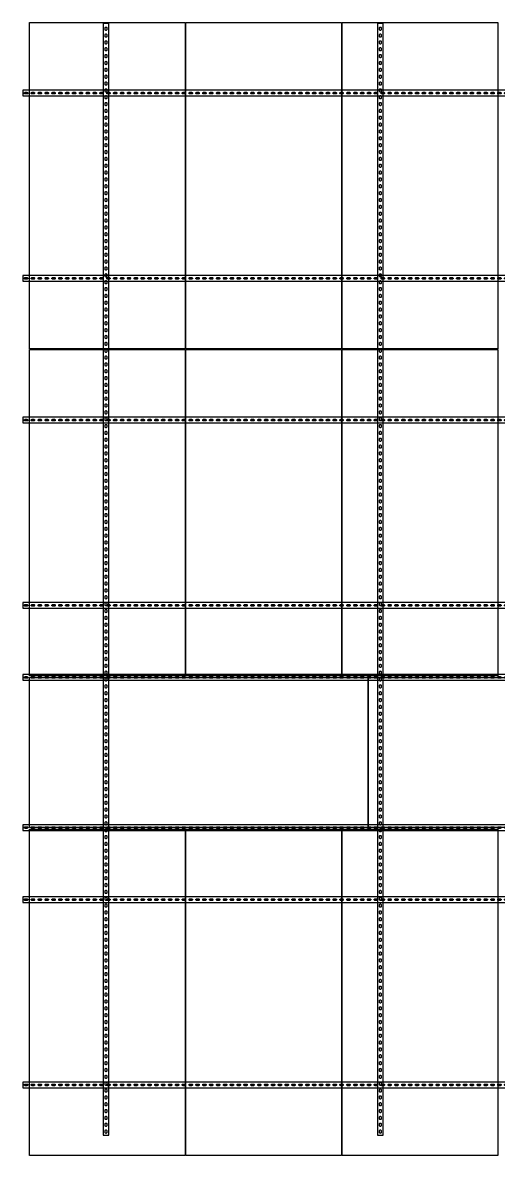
# Model space of a CAD drawing. Header units: millimetres. Extents: x -14454 to 167453, y -24 to 28032.
# Drawn here: x 62769 to 66236, y 8971 to 17239 of the extents above; entities that cross this region are included whole.
import ezdxf

# ---------------------------------------------------------------- set-up
doc = ezdxf.new("R2010")
doc.units = ezdxf.units.MM
for name, color, linetype in [('EL-06', 6, 'Continuous'), ('NG-07', 8, 'Continuous'), ('组件', 4, 'Continuous')]:
    doc.layers.add(name, color=color, linetype=linetype)

# ---------------------------------------------------------------- blocks, each defined once
blk = doc.blocks.new('*U626')
at = {"layer": 'EL-06'}
blk.add_lwpolyline([(-20.5, 8113.8), (-20.5, 0), (20.5, 0), (20.5, 8113.8)], close=True, dxfattribs=at)
at = {"layer": 'NG-07'}
for points in [[(-6, 8068.5), (-6, 8081.5, -0.414214), (0, 8087.5), (0, 8087.5, -0.414214), (6, 8081.5), (6, 8068.5, -0.414214), (0, 8062.5), (0, 8062.5, -0.414214)], [(-6, 8018.5), (-6, 8031.5, -0.414214), (0, 8037.5), (0, 8037.5, -0.414214), (6, 8031.5), (6, 8018.5, -0.414214), (0, 8012.5), (0, 8012.5, -0.414214)], [(-6, 7968.5), (-6, 7981.5, -0.414214), (0, 7987.5), (0, 7987.5, -0.414214), (6, 7981.5), (6, 7968.5, -0.414214), (0, 7962.5), (0, 7962.5, -0.414214)], [(-6, 7918.5), (-6, 7931.5, -0.414214), (0, 7937.5), (0, 7937.5, -0.414214), (6, 7931.5), (6, 7918.5, -0.414214), (0, 7912.5), (0, 7912.5, -0.414214)], [(-6, 7868.5), (-6, 7881.5, -0.414214), (0, 7887.5), (0, 7887.5, -0.414214), (6, 7881.5), (6, 7868.5, -0.414214), (0, 7862.5), (0, 7862.5, -0.414214)], [(-6, 7818.5), (-6, 7831.5, -0.414214), (0, 7837.5), (0, 7837.5, -0.414214), (6, 7831.5), (6, 7818.5, -0.414214), (0, 7812.5), (0, 7812.5, -0.414214)], [(-6, 7768.5), (-6, 7781.5, -0.414214), (0, 7787.5), (0, 7787.5, -0.414214), (6, 7781.5), (6, 7768.5, -0.414214), (0, 7762.5), (0, 7762.5, -0.414214)], [(-6, 7718.5), (-6, 7731.5, -0.414214), (0, 7737.5), (0, 7737.5, -0.414214), (6, 7731.5), (6, 7718.5, -0.414214), (0, 7712.5), (0, 7712.5, -0.414214)], [(-6, 7668.5), (-6, 7681.5, -0.414214), (0, 7687.5), (0, 7687.5, -0.414214), (6, 7681.5), (6, 7668.5, -0.414214), (0, 7662.5), (0, 7662.5, -0.414214)], [(-6, 7618.5), (-6, 7631.5, -0.414214), (0, 7637.5), (0, 7637.5, -0.414214), (6, 7631.5), (6, 7618.5, -0.414214), (0, 7612.5), (0, 7612.5, -0.414214)], [(-6, 7568.5), (-6, 7581.5, -0.414214), (0, 7587.5), (0, 7587.5, -0.414214), (6, 7581.5), (6, 7568.5, -0.414214), (0, 7562.5), (0, 7562.5, -0.414214)], [(-6, 7518.5), (-6, 7531.5, -0.414214), (0, 7537.5), (0, 7537.5, -0.414214), (6, 7531.5), (6, 7518.5, -0.414214), (0, 7512.5), (0, 7512.5, -0.414214)], [(-6, 7468.5), (-6, 7481.5, -0.414214), (0, 7487.5), (0, 7487.5, -0.414214), (6, 7481.5), (6, 7468.5, -0.414214), (0, 7462.5), (0, 7462.5, -0.414214)], [(-6, 7418.5), (-6, 7431.5, -0.414214), (0, 7437.5), (0, 7437.5, -0.414214), (6, 7431.5), (6, 7418.5, -0.414214), (0, 7412.5), (0, 7412.5, -0.414214)], [(-6, 7368.5), (-6, 7381.5, -0.414214), (0, 7387.5), (0, 7387.5, -0.414214), (6, 7381.5), (6, 7368.5, -0.414214), (0, 7362.5), (0, 7362.5, -0.414214)], [(-6, 7318.5), (-6, 7331.5, -0.414214), (0, 7337.5), (0, 7337.5, -0.414214), (6, 7331.5), (6, 7318.5, -0.414214), (0, 7312.5), (0, 7312.5, -0.414214)], [(-6, 7268.5), (-6, 7281.5, -0.414214), (0, 7287.5), (0, 7287.5, -0.414214), (6, 7281.5), (6, 7268.5, -0.414214), (0, 7262.5), (0, 7262.5, -0.414214)], [(-6, 7218.5), (-6, 7231.5, -0.414214), (0, 7237.5), (0, 7237.5, -0.414214), (6, 7231.5), (6, 7218.5, -0.414214), (0, 7212.5), (0, 7212.5, -0.414214)], [(-6, 7168.5), (-6, 7181.5, -0.414214), (0, 7187.5), (0, 7187.5, -0.414214), (6, 7181.5), (6, 7168.5, -0.414214), (0, 7162.5), (0, 7162.5, -0.414214)], [(-6, 7118.5), (-6, 7131.5, -0.414214), (0, 7137.5), (0, 7137.5, -0.414214), (6, 7131.5), (6, 7118.5, -0.414214), (0, 7112.5), (0, 7112.5, -0.414214)], [(-6, 7068.5), (-6, 7081.5, -0.414214), (0, 7087.5), (0, 7087.5, -0.414214), (6, 7081.5), (6, 7068.5, -0.414214), (0, 7062.5), (0, 7062.5, -0.414214)], [(-6, 7018.5), (-6, 7031.5, -0.414214), (0, 7037.5), (0, 7037.5, -0.414214), (6, 7031.5), (6, 7018.5, -0.414214), (0, 7012.5), (0, 7012.5, -0.414214)], [(-6, 6968.5), (-6, 6981.5, -0.414214), (0, 6987.5), (0, 6987.5, -0.414214), (6, 6981.5), (6, 6968.5, -0.414214), (0, 6962.5), (0, 6962.5, -0.414214)], [(-6, 6918.5), (-6, 6931.5, -0.414214), (0, 6937.5), (0, 6937.5, -0.414214), (6, 6931.5), (6, 6918.5, -0.414214), (0, 6912.5), (0, 6912.5, -0.414214)], [(-6, 6868.5), (-6, 6881.5, -0.414214), (0, 6887.5), (0, 6887.5, -0.414214), (6, 6881.5), (6, 6868.5, -0.414214), (0, 6862.5), (0, 6862.5, -0.414214)], [(-6, 6818.5), (-6, 6831.5, -0.414214), (0, 6837.5), (0, 6837.5, -0.414214), (6, 6831.5), (6, 6818.5, -0.414214), (0, 6812.5), (0, 6812.5, -0.414214)], [(-6, 6768.5), (-6, 6781.5, -0.414214), (0, 6787.5), (0, 6787.5, -0.414214), (6, 6781.5), (6, 6768.5, -0.414214), (0, 6762.5), (0, 6762.5, -0.414214)], [(-6, 6718.5), (-6, 6731.5, -0.414214), (0, 6737.5), (0, 6737.5, -0.414214), (6, 6731.5), (6, 6718.5, -0.414214), (0, 6712.5), (0, 6712.5, -0.414214)], [(-6, 6668.5), (-6, 6681.5, -0.414214), (0, 6687.5), (0, 6687.5, -0.414214), (6, 6681.5), (6, 6668.5, -0.414214), (0, 6662.5), (0, 6662.5, -0.414214)], [(-6, 6618.5), (-6, 6631.5, -0.414214), (0, 6637.5), (0, 6637.5, -0.414214), (6, 6631.5), (6, 6618.5, -0.414214), (0, 6612.5), (0, 6612.5, -0.414214)], [(-6, 6568.5), (-6, 6581.5, -0.414214), (0, 6587.5), (0, 6587.5, -0.414214), (6, 6581.5), (6, 6568.5, -0.414214), (0, 6562.5), (0, 6562.5, -0.414214)], [(-6, 6518.5), (-6, 6531.5, -0.414214), (0, 6537.5), (0, 6537.5, -0.414214), (6, 6531.5), (6, 6518.5, -0.414214), (0, 6512.5), (0, 6512.5, -0.414214)], [(-6, 6468.5), (-6, 6481.5, -0.414214), (0, 6487.5), (0, 6487.5, -0.414214), (6, 6481.5), (6, 6468.5, -0.414214), (0, 6462.5), (0, 6462.5, -0.414214)], [(-6, 6418.5), (-6, 6431.5, -0.414214), (0, 6437.5), (0, 6437.5, -0.414214), (6, 6431.5), (6, 6418.5, -0.414214), (0, 6412.5), (0, 6412.5, -0.414214)], [(-6, 6368.5), (-6, 6381.5, -0.414214), (0, 6387.5), (0, 6387.5, -0.414214), (6, 6381.5), (6, 6368.5, -0.414214), (0, 6362.5), (0, 6362.5, -0.414214)], [(-6, 6318.5), (-6, 6331.5, -0.414214), (0, 6337.5), (0, 6337.5, -0.414214), (6, 6331.5), (6, 6318.5, -0.414214), (0, 6312.5), (0, 6312.5, -0.414214)], [(-6, 6268.5), (-6, 6281.5, -0.414214), (0, 6287.5), (0, 6287.5, -0.414214), (6, 6281.5), (6, 6268.5, -0.414214), (0, 6262.5), (0, 6262.5, -0.414214)], [(-6, 6218.5), (-6, 6231.5, -0.414214), (0, 6237.5), (0, 6237.5, -0.414214), (6, 6231.5), (6, 6218.5, -0.414214), (0, 6212.5), (0, 6212.5, -0.414214)], [(-6, 6168.5), (-6, 6181.5, -0.414214), (0, 6187.5), (0, 6187.5, -0.414214), (6, 6181.5), (6, 6168.5, -0.414214), (0, 6162.5), (0, 6162.5, -0.414214)], [(-6, 6118.5), (-6, 6131.5, -0.414214), (0, 6137.5), (0, 6137.5, -0.414214), (6, 6131.5), (6, 6118.5, -0.414214), (0, 6112.5), (0, 6112.5, -0.414214)], [(-6, 6068.5), (-6, 6081.5, -0.414214), (0, 6087.5), (0, 6087.5, -0.414214), (6, 6081.5), (6, 6068.5, -0.414214), (0, 6062.5), (0, 6062.5, -0.414214)], [(-6, 6018.5), (-6, 6031.5, -0.414214), (0, 6037.5), (0, 6037.5, -0.414214), (6, 6031.5), (6, 6018.5, -0.414214), (0, 6012.5), (0, 6012.5, -0.414214)], [(-6, 5968.5), (-6, 5981.5, -0.414214), (0, 5987.5), (0, 5987.5, -0.414214), (6, 5981.5), (6, 5968.5, -0.414214), (0, 5962.5), (0, 5962.5, -0.414214)], [(-6, 5918.5), (-6, 5931.5, -0.414214), (0, 5937.5), (0, 5937.5, -0.414214), (6, 5931.5), (6, 5918.5, -0.414214), (0, 5912.5), (0, 5912.5, -0.414214)], [(-6, 5868.5), (-6, 5881.5, -0.414214), (0, 5887.5), (0, 5887.5, -0.414214), (6, 5881.5), (6, 5868.5, -0.414214), (0, 5862.5), (0, 5862.5, -0.414214)], [(-6, 5818.5), (-6, 5831.5, -0.414214), (0, 5837.5), (0, 5837.5, -0.414214), (6, 5831.5), (6, 5818.5, -0.414214), (0, 5812.5), (0, 5812.5, -0.414214)], [(-6, 5768.5), (-6, 5781.5, -0.414214), (0, 5787.5), (0, 5787.5, -0.414214), (6, 5781.5), (6, 5768.5, -0.414214), (0, 5762.5), (0, 5762.5, -0.414214)], [(-6, 5718.5), (-6, 5731.5, -0.414214), (0, 5737.5), (0, 5737.5, -0.414214), (6, 5731.5), (6, 5718.5, -0.414214), (0, 5712.5), (0, 5712.5, -0.414214)], [(-6, 5668.5), (-6, 5681.5, -0.414214), (0, 5687.5), (0, 5687.5, -0.414214), (6, 5681.5), (6, 5668.5, -0.414214), (0, 5662.5), (0, 5662.5, -0.414214)], [(-6, 5618.5), (-6, 5631.5, -0.414214), (0, 5637.5), (0, 5637.5, -0.414214), (6, 5631.5), (6, 5618.5, -0.414214), (0, 5612.5), (0, 5612.5, -0.414214)], [(-6, 5568.5), (-6, 5581.5, -0.414214), (0, 5587.5), (0, 5587.5, -0.414214), (6, 5581.5), (6, 5568.5, -0.414214), (0, 5562.5), (0, 5562.5, -0.414214)], [(-6, 5518.5), (-6, 5531.5, -0.414214), (0, 5537.5), (0, 5537.5, -0.414214), (6, 5531.5), (6, 5518.5, -0.414214), (0, 5512.5), (0, 5512.5, -0.414214)], [(-6, 5468.5), (-6, 5481.5, -0.414214), (0, 5487.5), (0, 5487.5, -0.414214), (6, 5481.5), (6, 5468.5, -0.414214), (0, 5462.5), (0, 5462.5, -0.414214)], [(-6, 5418.5), (-6, 5431.5, -0.414214), (0, 5437.5), (0, 5437.5, -0.414214), (6, 5431.5), (6, 5418.5, -0.414214), (0, 5412.5), (0, 5412.5, -0.414214)], [(-6, 5368.5), (-6, 5381.5, -0.414214), (0, 5387.5), (0, 5387.5, -0.414214), (6, 5381.5), (6, 5368.5, -0.414214), (0, 5362.5), (0, 5362.5, -0.414214)], [(-6, 5318.5), (-6, 5331.5, -0.414214), (0, 5337.5), (0, 5337.5, -0.414214), (6, 5331.5), (6, 5318.5, -0.414214), (0, 5312.5), (0, 5312.5, -0.414214)], [(-6, 5268.5), (-6, 5281.5, -0.414214), (0, 5287.5), (0, 5287.5, -0.414214), (6, 5281.5), (6, 5268.5, -0.414214), (0, 5262.5), (0, 5262.5, -0.414214)], [(-6, 5218.5), (-6, 5231.5, -0.414214), (0, 5237.5), (0, 5237.5, -0.414214), (6, 5231.5), (6, 5218.5, -0.414214), (0, 5212.5), (0, 5212.5, -0.414214)], [(-6, 5168.5), (-6, 5181.5, -0.414214), (0, 5187.5), (0, 5187.5, -0.414214), (6, 5181.5), (6, 5168.5, -0.414214), (0, 5162.5), (0, 5162.5, -0.414214)], [(-6, 5118.5), (-6, 5131.5, -0.414214), (0, 5137.5), (0, 5137.5, -0.414214), (6, 5131.5), (6, 5118.5, -0.414214), (0, 5112.5), (0, 5112.5, -0.414214)], [(-6, 5068.5), (-6, 5081.5, -0.414214), (0, 5087.5), (0, 5087.5, -0.414214), (6, 5081.5), (6, 5068.5, -0.414214), (0, 5062.5), (0, 5062.5, -0.414214)], [(-6, 5018.5), (-6, 5031.5, -0.414214), (0, 5037.5), (0, 5037.5, -0.414214), (6, 5031.5), (6, 5018.5, -0.414214), (0, 5012.5), (0, 5012.5, -0.414214)], [(-6, 4968.5), (-6, 4981.5, -0.414214), (0, 4987.5), (0, 4987.5, -0.414214), (6, 4981.5), (6, 4968.5, -0.414214), (0, 4962.5), (0, 4962.5, -0.414214)], [(-6, 4918.5), (-6, 4931.5, -0.414214), (0, 4937.5), (0, 4937.5, -0.414214), (6, 4931.5), (6, 4918.5, -0.414214), (0, 4912.5), (0, 4912.5, -0.414214)], [(-6, 4868.5), (-6, 4881.5, -0.414214), (0, 4887.5), (0, 4887.5, -0.414214), (6, 4881.5), (6, 4868.5, -0.414214), (0, 4862.5), (0, 4862.5, -0.414214)], [(-6, 4818.5), (-6, 4831.5, -0.414214), (0, 4837.5), (0, 4837.5, -0.414214), (6, 4831.5), (6, 4818.5, -0.414214), (0, 4812.5), (0, 4812.5, -0.414214)], [(-6, 4768.5), (-6, 4781.5, -0.414214), (0, 4787.5), (0, 4787.5, -0.414214), (6, 4781.5), (6, 4768.5, -0.414214), (0, 4762.5), (0, 4762.5, -0.414214)], [(-6, 4718.5), (-6, 4731.5, -0.414214), (0, 4737.5), (0, 4737.5, -0.414214), (6, 4731.5), (6, 4718.5, -0.414214), (0, 4712.5), (0, 4712.5, -0.414214)], [(-6, 4668.5), (-6, 4681.5, -0.414214), (0, 4687.5), (0, 4687.5, -0.414214), (6, 4681.5), (6, 4668.5, -0.414214), (0, 4662.5), (0, 4662.5, -0.414214)], [(-6, 4618.5), (-6, 4631.5, -0.414214), (0, 4637.5), (0, 4637.5, -0.414214), (6, 4631.5), (6, 4618.5, -0.414214), (0, 4612.5), (0, 4612.5, -0.414214)], [(-6, 4568.5), (-6, 4581.5, -0.414214), (0, 4587.5), (0, 4587.5, -0.414214), (6, 4581.5), (6, 4568.5, -0.414214), (0, 4562.5), (0, 4562.5, -0.414214)], [(-6, 4518.5), (-6, 4531.5, -0.414214), (0, 4537.5), (0, 4537.5, -0.414214), (6, 4531.5), (6, 4518.5, -0.414214), (0, 4512.5), (0, 4512.5, -0.414214)], [(-6, 4468.5), (-6, 4481.5, -0.414214), (0, 4487.5), (0, 4487.5, -0.414214), (6, 4481.5), (6, 4468.5, -0.414214), (0, 4462.5), (0, 4462.5, -0.414214)], [(-6, 4418.5), (-6, 4431.5, -0.414214), (0, 4437.5), (0, 4437.5, -0.414214), (6, 4431.5), (6, 4418.5, -0.414214), (0, 4412.5), (0, 4412.5, -0.414214)], [(-6, 4368.5), (-6, 4381.5, -0.414214), (0, 4387.5), (0, 4387.5, -0.414214), (6, 4381.5), (6, 4368.5, -0.414214), (0, 4362.5), (0, 4362.5, -0.414214)], [(-6, 4318.5), (-6, 4331.5, -0.414214), (0, 4337.5), (0, 4337.5, -0.414214), (6, 4331.5), (6, 4318.5, -0.414214), (0, 4312.5), (0, 4312.5, -0.414214)], [(-6, 4268.5), (-6, 4281.5, -0.414214), (0, 4287.5), (0, 4287.5, -0.414214), (6, 4281.5), (6, 4268.5, -0.414214), (0, 4262.5), (0, 4262.5, -0.414214)], [(-6, 4218.5), (-6, 4231.5, -0.414214), (0, 4237.5), (0, 4237.5, -0.414214), (6, 4231.5), (6, 4218.5, -0.414214), (0, 4212.5), (0, 4212.5, -0.414214)], [(-6, 4168.5), (-6, 4181.5, -0.414214), (0, 4187.5), (0, 4187.5, -0.414214), (6, 4181.5), (6, 4168.5, -0.414214), (0, 4162.5), (0, 4162.5, -0.414214)], [(-6, 4118.5), (-6, 4131.5, -0.414214), (0, 4137.5), (0, 4137.5, -0.414214), (6, 4131.5), (6, 4118.5, -0.414214), (0, 4112.5), (0, 4112.5, -0.414214)], [(-6, 4068.5), (-6, 4081.5, -0.414214), (0, 4087.5), (0, 4087.5, -0.414214), (6, 4081.5), (6, 4068.5, -0.414214), (0, 4062.5), (0, 4062.5, -0.414214)], [(-6, 4018.5), (-6, 4031.5, -0.414214), (0, 4037.5), (0, 4037.5, -0.414214), (6, 4031.5), (6, 4018.5, -0.414214), (0, 4012.5), (0, 4012.5, -0.414214)], [(-6, 3968.5), (-6, 3981.5, -0.414214), (0, 3987.5), (0, 3987.5, -0.414214), (6, 3981.5), (6, 3968.5, -0.414214), (0, 3962.5), (0, 3962.5, -0.414214)], [(-6, 3918.5), (-6, 3931.5, -0.414214), (0, 3937.5), (0, 3937.5, -0.414214), (6, 3931.5), (6, 3918.5, -0.414214), (0, 3912.5), (0, 3912.5, -0.414214)], [(-6, 3868.5), (-6, 3881.5, -0.414214), (0, 3887.5), (0, 3887.5, -0.414214), (6, 3881.5), (6, 3868.5, -0.414214), (0, 3862.5), (0, 3862.5, -0.414214)], [(-6, 3818.5), (-6, 3831.5, -0.414214), (0, 3837.5), (0, 3837.5, -0.414214), (6, 3831.5), (6, 3818.5, -0.414214), (0, 3812.5), (0, 3812.5, -0.414214)], [(-6, 3768.5), (-6, 3781.5, -0.414214), (0, 3787.5), (0, 3787.5, -0.414214), (6, 3781.5), (6, 3768.5, -0.414214), (0, 3762.5), (0, 3762.5, -0.414214)], [(-6, 3718.5), (-6, 3731.5, -0.414214), (0, 3737.5), (0, 3737.5, -0.414214), (6, 3731.5), (6, 3718.5, -0.414214), (0, 3712.5), (0, 3712.5, -0.414214)], [(-6, 3668.5), (-6, 3681.5, -0.414214), (0, 3687.5), (0, 3687.5, -0.414214), (6, 3681.5), (6, 3668.5, -0.414214), (0, 3662.5), (0, 3662.5, -0.414214)], [(-6, 3618.5), (-6, 3631.5, -0.414214), (0, 3637.5), (0, 3637.5, -0.414214), (6, 3631.5), (6, 3618.5, -0.414214), (0, 3612.5), (0, 3612.5, -0.414214)], [(-6, 3568.5), (-6, 3581.5, -0.414214), (0, 3587.5), (0, 3587.5, -0.414214), (6, 3581.5), (6, 3568.5, -0.414214), (0, 3562.5), (0, 3562.5, -0.414214)], [(-6, 3518.5), (-6, 3531.5, -0.414214), (0, 3537.5), (0, 3537.5, -0.414214), (6, 3531.5), (6, 3518.5, -0.414214), (0, 3512.5), (0, 3512.5, -0.414214)], [(-6, 3468.5), (-6, 3481.5, -0.414214), (0, 3487.5), (0, 3487.5, -0.414214), (6, 3481.5), (6, 3468.5, -0.414214), (0, 3462.5), (0, 3462.5, -0.414214)], [(-6, 3418.5), (-6, 3431.5, -0.414214), (0, 3437.5), (0, 3437.5, -0.414214), (6, 3431.5), (6, 3418.5, -0.414214), (0, 3412.5), (0, 3412.5, -0.414214)], [(-6, 3368.5), (-6, 3381.5, -0.414214), (0, 3387.5), (0, 3387.5, -0.414214), (6, 3381.5), (6, 3368.5, -0.414214), (0, 3362.5), (0, 3362.5, -0.414214)], [(-6, 3318.5), (-6, 3331.5, -0.414214), (0, 3337.5), (0, 3337.5, -0.414214), (6, 3331.5), (6, 3318.5, -0.414214), (0, 3312.5), (0, 3312.5, -0.414214)], [(-6, 3268.5), (-6, 3281.5, -0.414214), (0, 3287.5), (0, 3287.5, -0.414214), (6, 3281.5), (6, 3268.5, -0.414214), (0, 3262.5), (0, 3262.5, -0.414214)], [(-6, 3218.5), (-6, 3231.5, -0.414214), (0, 3237.5), (0, 3237.5, -0.414214), (6, 3231.5), (6, 3218.5, -0.414214), (0, 3212.5), (0, 3212.5, -0.414214)], [(-6, 3168.5), (-6, 3181.5, -0.414214), (0, 3187.5), (0, 3187.5, -0.414214), (6, 3181.5), (6, 3168.5, -0.414214), (0, 3162.5), (0, 3162.5, -0.414214)], [(-6, 3118.5), (-6, 3131.5, -0.414214), (0, 3137.5), (0, 3137.5, -0.414214), (6, 3131.5), (6, 3118.5, -0.414214), (0, 3112.5), (0, 3112.5, -0.414214)], [(-6, 3068.5), (-6, 3081.5, -0.414214), (0, 3087.5), (0, 3087.5, -0.414214), (6, 3081.5), (6, 3068.5, -0.414214), (0, 3062.5), (0, 3062.5, -0.414214)], [(-6, 3018.5), (-6, 3031.5, -0.414214), (0, 3037.5), (0, 3037.5, -0.414214), (6, 3031.5), (6, 3018.5, -0.414214), (0, 3012.5), (0, 3012.5, -0.414214)], [(-6, 2968.5), (-6, 2981.5, -0.414214), (0, 2987.5), (0, 2987.5, -0.414214), (6, 2981.5), (6, 2968.5, -0.414214), (0, 2962.5), (0, 2962.5, -0.414214)], [(-6, 2918.5), (-6, 2931.5, -0.414214), (0, 2937.5), (0, 2937.5, -0.414214), (6, 2931.5), (6, 2918.5, -0.414214), (0, 2912.5), (0, 2912.5, -0.414214)], [(-6, 2868.5), (-6, 2881.5, -0.414214), (0, 2887.5), (0, 2887.5, -0.414214), (6, 2881.5), (6, 2868.5, -0.414214), (0, 2862.5), (0, 2862.5, -0.414214)], [(-6, 2818.5), (-6, 2831.5, -0.414214), (0, 2837.5), (0, 2837.5, -0.414214), (6, 2831.5), (6, 2818.5, -0.414214), (0, 2812.5), (0, 2812.5, -0.414214)], [(-6, 2768.5), (-6, 2781.5, -0.414214), (0, 2787.5), (0, 2787.5, -0.414214), (6, 2781.5), (6, 2768.5, -0.414214), (0, 2762.5), (0, 2762.5, -0.414214)], [(-6, 2718.5), (-6, 2731.5, -0.414214), (0, 2737.5), (0, 2737.5, -0.414214), (6, 2731.5), (6, 2718.5, -0.414214), (0, 2712.5), (0, 2712.5, -0.414214)], [(-6, 2668.5), (-6, 2681.5, -0.414214), (0, 2687.5), (0, 2687.5, -0.414214), (6, 2681.5), (6, 2668.5, -0.414214), (0, 2662.5), (0, 2662.5, -0.414214)], [(-6, 2618.5), (-6, 2631.5, -0.414214), (0, 2637.5), (0, 2637.5, -0.414214), (6, 2631.5), (6, 2618.5, -0.414214), (0, 2612.5), (0, 2612.5, -0.414214)], [(-6, 2568.5), (-6, 2581.5, -0.414214), (0, 2587.5), (0, 2587.5, -0.414214), (6, 2581.5), (6, 2568.5, -0.414214), (0, 2562.5), (0, 2562.5, -0.414214)], [(-6, 2518.5), (-6, 2531.5, -0.414214), (0, 2537.5), (0, 2537.5, -0.414214), (6, 2531.5), (6, 2518.5, -0.414214), (0, 2512.5), (0, 2512.5, -0.414214)], [(-6, 2468.5), (-6, 2481.5, -0.414214), (0, 2487.5), (0, 2487.5, -0.414214), (6, 2481.5), (6, 2468.5, -0.414214), (0, 2462.5), (0, 2462.5, -0.414214)], [(-6, 2418.5), (-6, 2431.5, -0.414214), (0, 2437.5), (0, 2437.5, -0.414214), (6, 2431.5), (6, 2418.5, -0.414214), (0, 2412.5), (0, 2412.5, -0.414214)], [(-6, 2368.5), (-6, 2381.5, -0.414214), (0, 2387.5), (0, 2387.5, -0.414214), (6, 2381.5), (6, 2368.5, -0.414214), (0, 2362.5), (0, 2362.5, -0.414214)], [(-6, 2318.5), (-6, 2331.5, -0.414214), (0, 2337.5), (0, 2337.5, -0.414214), (6, 2331.5), (6, 2318.5, -0.414214), (0, 2312.5), (0, 2312.5, -0.414214)], [(-6, 2268.5), (-6, 2281.5, -0.414214), (0, 2287.5), (0, 2287.5, -0.414214), (6, 2281.5), (6, 2268.5, -0.414214), (0, 2262.5), (0, 2262.5, -0.414214)], [(-6, 2218.5), (-6, 2231.5, -0.414214), (0, 2237.5), (0, 2237.5, -0.414214), (6, 2231.5), (6, 2218.5, -0.414214), (0, 2212.5), (0, 2212.5, -0.414214)], [(-6, 2168.5), (-6, 2181.5, -0.414214), (0, 2187.5), (0, 2187.5, -0.414214), (6, 2181.5), (6, 2168.5, -0.414214), (0, 2162.5), (0, 2162.5, -0.414214)], [(-6, 2118.5), (-6, 2131.5, -0.414214), (0, 2137.5), (0, 2137.5, -0.414214), (6, 2131.5), (6, 2118.5, -0.414214), (0, 2112.5), (0, 2112.5, -0.414214)], [(-6, 2068.5), (-6, 2081.5, -0.414214), (0, 2087.5), (0, 2087.5, -0.414214), (6, 2081.5), (6, 2068.5, -0.414214), (0, 2062.5), (0, 2062.5, -0.414214)], [(-6, 2018.5), (-6, 2031.5, -0.414214), (0, 2037.5), (0, 2037.5, -0.414214), (6, 2031.5), (6, 2018.5, -0.414214), (0, 2012.5), (0, 2012.5, -0.414214)], [(-6, 1968.5), (-6, 1981.5, -0.414214), (0, 1987.5), (0, 1987.5, -0.414214), (6, 1981.5), (6, 1968.5, -0.414214), (0, 1962.5), (0, 1962.5, -0.414214)], [(-6, 1918.5), (-6, 1931.5, -0.414214), (0, 1937.5), (0, 1937.5, -0.414214), (6, 1931.5), (6, 1918.5, -0.414214), (0, 1912.5), (0, 1912.5, -0.414214)], [(-6, 1868.5), (-6, 1881.5, -0.414214), (0, 1887.5), (0, 1887.5, -0.414214), (6, 1881.5), (6, 1868.5, -0.414214), (0, 1862.5), (0, 1862.5, -0.414214)], [(-6, 1818.5), (-6, 1831.5, -0.414214), (0, 1837.5), (0, 1837.5, -0.414214), (6, 1831.5), (6, 1818.5, -0.414214), (0, 1812.5), (0, 1812.5, -0.414214)], [(-6, 1768.5), (-6, 1781.5, -0.414214), (0, 1787.5), (0, 1787.5, -0.414214), (6, 1781.5), (6, 1768.5, -0.414214), (0, 1762.5), (0, 1762.5, -0.414214)], [(-6, 1718.5), (-6, 1731.5, -0.414214), (0, 1737.5), (0, 1737.5, -0.414214), (6, 1731.5), (6, 1718.5, -0.414214), (0, 1712.5), (0, 1712.5, -0.414214)], [(-6, 1668.5), (-6, 1681.5, -0.414214), (0, 1687.5), (0, 1687.5, -0.414214), (6, 1681.5), (6, 1668.5, -0.414214), (0, 1662.5), (0, 1662.5, -0.414214)], [(-6, 1618.5), (-6, 1631.5, -0.414214), (0, 1637.5), (0, 1637.5, -0.414214), (6, 1631.5), (6, 1618.5, -0.414214), (0, 1612.5), (0, 1612.5, -0.414214)], [(-6, 1568.5), (-6, 1581.5, -0.414214), (0, 1587.5), (0, 1587.5, -0.414214), (6, 1581.5), (6, 1568.5, -0.414214), (0, 1562.5), (0, 1562.5, -0.414214)], [(-6, 1518.5), (-6, 1531.5, -0.414214), (0, 1537.5), (0, 1537.5, -0.414214), (6, 1531.5), (6, 1518.5, -0.414214), (0, 1512.5), (0, 1512.5, -0.414214)], [(-6, 1468.5), (-6, 1481.5, -0.414214), (0, 1487.5), (0, 1487.5, -0.414214), (6, 1481.5), (6, 1468.5, -0.414214), (0, 1462.5), (0, 1462.5, -0.414214)], [(-6, 1418.5), (-6, 1431.5, -0.414214), (0, 1437.5), (0, 1437.5, -0.414214), (6, 1431.5), (6, 1418.5, -0.414214), (0, 1412.5), (0, 1412.5, -0.414214)], [(-6, 1368.5), (-6, 1381.5, -0.414214), (0, 1387.5), (0, 1387.5, -0.414214), (6, 1381.5), (6, 1368.5, -0.414214), (0, 1362.5), (0, 1362.5, -0.414214)], [(-6, 1318.5), (-6, 1331.5, -0.414214), (0, 1337.5), (0, 1337.5, -0.414214), (6, 1331.5), (6, 1318.5, -0.414214), (0, 1312.5), (0, 1312.5, -0.414214)], [(-6, 1268.5), (-6, 1281.5, -0.414214), (0, 1287.5), (0, 1287.5, -0.414214), (6, 1281.5), (6, 1268.5, -0.414214), (0, 1262.5), (0, 1262.5, -0.414214)], [(-6, 1218.5), (-6, 1231.5, -0.414214), (0, 1237.5), (0, 1237.5, -0.414214), (6, 1231.5), (6, 1218.5, -0.414214), (0, 1212.5), (0, 1212.5, -0.414214)], [(-6, 1168.5), (-6, 1181.5, -0.414214), (0, 1187.5), (0, 1187.5, -0.414214), (6, 1181.5), (6, 1168.5, -0.414214), (0, 1162.5), (0, 1162.5, -0.414214)], [(-6, 1118.5), (-6, 1131.5, -0.414214), (0, 1137.5), (0, 1137.5, -0.414214), (6, 1131.5), (6, 1118.5, -0.414214), (0, 1112.5), (0, 1112.5, -0.414214)], [(-6, 1068.5), (-6, 1081.5, -0.414214), (0, 1087.5), (0, 1087.5, -0.414214), (6, 1081.5), (6, 1068.5, -0.414214), (0, 1062.5), (0, 1062.5, -0.414214)], [(-6, 1018.5), (-6, 1031.5, -0.414214), (0, 1037.5), (0, 1037.5, -0.414214), (6, 1031.5), (6, 1018.5, -0.414214), (0, 1012.5), (0, 1012.5, -0.414214)], [(-6, 968.5), (-6, 981.5, -0.414214), (0, 987.5), (0, 987.5, -0.414214), (6, 981.5), (6, 968.5, -0.414214), (0, 962.5), (0, 962.5, -0.414214)], [(-6, 918.5), (-6, 931.5, -0.414214), (0, 937.5), (0, 937.5, -0.414214), (6, 931.5), (6, 918.5, -0.414214), (0, 912.5), (0, 912.5, -0.414214)], [(-6, 868.5), (-6, 881.5, -0.414214), (0, 887.5), (0, 887.5, -0.414214), (6, 881.5), (6, 868.5, -0.414214), (0, 862.5), (0, 862.5, -0.414214)], [(-6, 818.5), (-6, 831.5, -0.414214), (0, 837.5), (0, 837.5, -0.414214), (6, 831.5), (6, 818.5, -0.414214), (0, 812.5), (0, 812.5, -0.414214)], [(-6, 768.5), (-6, 781.5, -0.414214), (0, 787.5), (0, 787.5, -0.414214), (6, 781.5), (6, 768.5, -0.414214), (0, 762.5), (0, 762.5, -0.414214)], [(-6, 718.5), (-6, 731.5, -0.414214), (0, 737.5), (0, 737.5, -0.414214), (6, 731.5), (6, 718.5, -0.414214), (0, 712.5), (0, 712.5, -0.414214)], [(-6, 668.5), (-6, 681.5, -0.414214), (0, 687.5), (0, 687.5, -0.414214), (6, 681.5), (6, 668.5, -0.414214), (0, 662.5), (0, 662.5, -0.414214)], [(-6, 618.5), (-6, 631.5, -0.414214), (0, 637.5), (0, 637.5, -0.414214), (6, 631.5), (6, 618.5, -0.414214), (0, 612.5), (0, 612.5, -0.414214)], [(-6, 568.5), (-6, 581.5, -0.414214), (0, 587.5), (0, 587.5, -0.414214), (6, 581.5), (6, 568.5, -0.414214), (0, 562.5), (0, 562.5, -0.414214)], [(-6, 518.5), (-6, 531.5, -0.414214), (0, 537.5), (0, 537.5, -0.414214), (6, 531.5), (6, 518.5, -0.414214), (0, 512.5), (0, 512.5, -0.414214)], [(-6, 468.5), (-6, 481.5, -0.414214), (0, 487.5), (0, 487.5, -0.414214), (6, 481.5), (6, 468.5, -0.414214), (0, 462.5), (0, 462.5, -0.414214)], [(-6, 418.5), (-6, 431.5, -0.414214), (0, 437.5), (0, 437.5, -0.414214), (6, 431.5), (6, 418.5, -0.414214), (0, 412.5), (0, 412.5, -0.414214)], [(-6, 368.5), (-6, 381.5, -0.414214), (0, 387.5), (0, 387.5, -0.414214), (6, 381.5), (6, 368.5, -0.414214), (0, 362.5), (0, 362.5, -0.414214)], [(-6, 318.5), (-6, 331.5, -0.414214), (0, 337.5), (0, 337.5, -0.414214), (6, 331.5), (6, 318.5, -0.414214), (0, 312.5), (0, 312.5, -0.414214)], [(-6, 268.5), (-6, 281.5, -0.414214), (0, 287.5), (0, 287.5, -0.414214), (6, 281.5), (6, 268.5, -0.414214), (0, 262.5), (0, 262.5, -0.414214)], [(-6, 218.5), (-6, 231.5, -0.414214), (0, 237.5), (0, 237.5, -0.414214), (6, 231.5), (6, 218.5, -0.414214), (0, 212.5), (0, 212.5, -0.414214)], [(-6, 168.5), (-6, 181.5, -0.414214), (0, 187.5), (0, 187.5, -0.414214), (6, 181.5), (6, 168.5, -0.414214), (0, 162.5), (0, 162.5, -0.414214)], [(-6, 118.5), (-6, 131.5, -0.414214), (0, 137.5), (0, 137.5, -0.414214), (6, 131.5), (6, 118.5, -0.414214), (0, 112.5), (0, 112.5, -0.414214)], [(-6, 68.5), (-6, 81.5, -0.414214), (0, 87.5), (0, 87.5, -0.414214), (6, 81.5), (6, 68.5, -0.414214), (0, 62.5), (0, 62.5, -0.414214)], [(-6, 18.5), (-6, 31.5, -0.414214), (0, 37.5), (0, 37.5, -0.414214), (6, 31.5), (6, 18.5, -0.414214), (0, 12.5), (0, 12.5, -0.414214)]]:
    blk.add_lwpolyline(points, format="xyb", close=True, dxfattribs=at)
blk = doc.blocks.new('*U635')
at = {"layer": 'EL-06'}
blk.add_lwpolyline([(-20.5, 6000), (-20.5, 0), (20.5, 0), (20.5, 6000)], close=True, dxfattribs=at)
at = {"layer": 'NG-07'}
for points in [[(-6, 5968.5), (-6, 5981.5, -0.414214), (0, 5987.5), (0, 5987.5, -0.414214), (6, 5981.5), (6, 5968.5, -0.414214), (0, 5962.5), (0, 5962.5, -0.414214)], [(-6, 5918.5), (-6, 5931.5, -0.414214), (0, 5937.5), (0, 5937.5, -0.414214), (6, 5931.5), (6, 5918.5, -0.414214), (0, 5912.5), (0, 5912.5, -0.414214)], [(-6, 5868.5), (-6, 5881.5, -0.414214), (0, 5887.5), (0, 5887.5, -0.414214), (6, 5881.5), (6, 5868.5, -0.414214), (0, 5862.5), (0, 5862.5, -0.414214)], [(-6, 5818.5), (-6, 5831.5, -0.414214), (0, 5837.5), (0, 5837.5, -0.414214), (6, 5831.5), (6, 5818.5, -0.414214), (0, 5812.5), (0, 5812.5, -0.414214)], [(-6, 5768.5), (-6, 5781.5, -0.414214), (0, 5787.5), (0, 5787.5, -0.414214), (6, 5781.5), (6, 5768.5, -0.414214), (0, 5762.5), (0, 5762.5, -0.414214)], [(-6, 5718.5), (-6, 5731.5, -0.414214), (0, 5737.5), (0, 5737.5, -0.414214), (6, 5731.5), (6, 5718.5, -0.414214), (0, 5712.5), (0, 5712.5, -0.414214)], [(-6, 5668.5), (-6, 5681.5, -0.414214), (0, 5687.5), (0, 5687.5, -0.414214), (6, 5681.5), (6, 5668.5, -0.414214), (0, 5662.5), (0, 5662.5, -0.414214)], [(-6, 5618.5), (-6, 5631.5, -0.414214), (0, 5637.5), (0, 5637.5, -0.414214), (6, 5631.5), (6, 5618.5, -0.414214), (0, 5612.5), (0, 5612.5, -0.414214)], [(-6, 5568.5), (-6, 5581.5, -0.414214), (0, 5587.5), (0, 5587.5, -0.414214), (6, 5581.5), (6, 5568.5, -0.414214), (0, 5562.5), (0, 5562.5, -0.414214)], [(-6, 5518.5), (-6, 5531.5, -0.414214), (0, 5537.5), (0, 5537.5, -0.414214), (6, 5531.5), (6, 5518.5, -0.414214), (0, 5512.5), (0, 5512.5, -0.414214)], [(-6, 5468.5), (-6, 5481.5, -0.414214), (0, 5487.5), (0, 5487.5, -0.414214), (6, 5481.5), (6, 5468.5, -0.414214), (0, 5462.5), (0, 5462.5, -0.414214)], [(-6, 5418.5), (-6, 5431.5, -0.414214), (0, 5437.5), (0, 5437.5, -0.414214), (6, 5431.5), (6, 5418.5, -0.414214), (0, 5412.5), (0, 5412.5, -0.414214)], [(-6, 5368.5), (-6, 5381.5, -0.414214), (0, 5387.5), (0, 5387.5, -0.414214), (6, 5381.5), (6, 5368.5, -0.414214), (0, 5362.5), (0, 5362.5, -0.414214)], [(-6, 5318.5), (-6, 5331.5, -0.414214), (0, 5337.5), (0, 5337.5, -0.414214), (6, 5331.5), (6, 5318.5, -0.414214), (0, 5312.5), (0, 5312.5, -0.414214)], [(-6, 5268.5), (-6, 5281.5, -0.414214), (0, 5287.5), (0, 5287.5, -0.414214), (6, 5281.5), (6, 5268.5, -0.414214), (0, 5262.5), (0, 5262.5, -0.414214)], [(-6, 5218.5), (-6, 5231.5, -0.414214), (0, 5237.5), (0, 5237.5, -0.414214), (6, 5231.5), (6, 5218.5, -0.414214), (0, 5212.5), (0, 5212.5, -0.414214)], [(-6, 5168.5), (-6, 5181.5, -0.414214), (0, 5187.5), (0, 5187.5, -0.414214), (6, 5181.5), (6, 5168.5, -0.414214), (0, 5162.5), (0, 5162.5, -0.414214)], [(-6, 5118.5), (-6, 5131.5, -0.414214), (0, 5137.5), (0, 5137.5, -0.414214), (6, 5131.5), (6, 5118.5, -0.414214), (0, 5112.5), (0, 5112.5, -0.414214)], [(-6, 5068.5), (-6, 5081.5, -0.414214), (0, 5087.5), (0, 5087.5, -0.414214), (6, 5081.5), (6, 5068.5, -0.414214), (0, 5062.5), (0, 5062.5, -0.414214)], [(-6, 5018.5), (-6, 5031.5, -0.414214), (0, 5037.5), (0, 5037.5, -0.414214), (6, 5031.5), (6, 5018.5, -0.414214), (0, 5012.5), (0, 5012.5, -0.414214)], [(-6, 4968.5), (-6, 4981.5, -0.414214), (0, 4987.5), (0, 4987.5, -0.414214), (6, 4981.5), (6, 4968.5, -0.414214), (0, 4962.5), (0, 4962.5, -0.414214)], [(-6, 4918.5), (-6, 4931.5, -0.414214), (0, 4937.5), (0, 4937.5, -0.414214), (6, 4931.5), (6, 4918.5, -0.414214), (0, 4912.5), (0, 4912.5, -0.414214)], [(-6, 4868.5), (-6, 4881.5, -0.414214), (0, 4887.5), (0, 4887.5, -0.414214), (6, 4881.5), (6, 4868.5, -0.414214), (0, 4862.5), (0, 4862.5, -0.414214)], [(-6, 4818.5), (-6, 4831.5, -0.414214), (0, 4837.5), (0, 4837.5, -0.414214), (6, 4831.5), (6, 4818.5, -0.414214), (0, 4812.5), (0, 4812.5, -0.414214)], [(-6, 4768.5), (-6, 4781.5, -0.414214), (0, 4787.5), (0, 4787.5, -0.414214), (6, 4781.5), (6, 4768.5, -0.414214), (0, 4762.5), (0, 4762.5, -0.414214)], [(-6, 4718.5), (-6, 4731.5, -0.414214), (0, 4737.5), (0, 4737.5, -0.414214), (6, 4731.5), (6, 4718.5, -0.414214), (0, 4712.5), (0, 4712.5, -0.414214)], [(-6, 4668.5), (-6, 4681.5, -0.414214), (0, 4687.5), (0, 4687.5, -0.414214), (6, 4681.5), (6, 4668.5, -0.414214), (0, 4662.5), (0, 4662.5, -0.414214)], [(-6, 4618.5), (-6, 4631.5, -0.414214), (0, 4637.5), (0, 4637.5, -0.414214), (6, 4631.5), (6, 4618.5, -0.414214), (0, 4612.5), (0, 4612.5, -0.414214)], [(-6, 4568.5), (-6, 4581.5, -0.414214), (0, 4587.5), (0, 4587.5, -0.414214), (6, 4581.5), (6, 4568.5, -0.414214), (0, 4562.5), (0, 4562.5, -0.414214)], [(-6, 4518.5), (-6, 4531.5, -0.414214), (0, 4537.5), (0, 4537.5, -0.414214), (6, 4531.5), (6, 4518.5, -0.414214), (0, 4512.5), (0, 4512.5, -0.414214)], [(-6, 4468.5), (-6, 4481.5, -0.414214), (0, 4487.5), (0, 4487.5, -0.414214), (6, 4481.5), (6, 4468.5, -0.414214), (0, 4462.5), (0, 4462.5, -0.414214)], [(-6, 4418.5), (-6, 4431.5, -0.414214), (0, 4437.5), (0, 4437.5, -0.414214), (6, 4431.5), (6, 4418.5, -0.414214), (0, 4412.5), (0, 4412.5, -0.414214)], [(-6, 4368.5), (-6, 4381.5, -0.414214), (0, 4387.5), (0, 4387.5, -0.414214), (6, 4381.5), (6, 4368.5, -0.414214), (0, 4362.5), (0, 4362.5, -0.414214)], [(-6, 4318.5), (-6, 4331.5, -0.414214), (0, 4337.5), (0, 4337.5, -0.414214), (6, 4331.5), (6, 4318.5, -0.414214), (0, 4312.5), (0, 4312.5, -0.414214)], [(-6, 4268.5), (-6, 4281.5, -0.414214), (0, 4287.5), (0, 4287.5, -0.414214), (6, 4281.5), (6, 4268.5, -0.414214), (0, 4262.5), (0, 4262.5, -0.414214)], [(-6, 4218.5), (-6, 4231.5, -0.414214), (0, 4237.5), (0, 4237.5, -0.414214), (6, 4231.5), (6, 4218.5, -0.414214), (0, 4212.5), (0, 4212.5, -0.414214)], [(-6, 4168.5), (-6, 4181.5, -0.414214), (0, 4187.5), (0, 4187.5, -0.414214), (6, 4181.5), (6, 4168.5, -0.414214), (0, 4162.5), (0, 4162.5, -0.414214)], [(-6, 4118.5), (-6, 4131.5, -0.414214), (0, 4137.5), (0, 4137.5, -0.414214), (6, 4131.5), (6, 4118.5, -0.414214), (0, 4112.5), (0, 4112.5, -0.414214)], [(-6, 4068.5), (-6, 4081.5, -0.414214), (0, 4087.5), (0, 4087.5, -0.414214), (6, 4081.5), (6, 4068.5, -0.414214), (0, 4062.5), (0, 4062.5, -0.414214)], [(-6, 4018.5), (-6, 4031.5, -0.414214), (0, 4037.5), (0, 4037.5, -0.414214), (6, 4031.5), (6, 4018.5, -0.414214), (0, 4012.5), (0, 4012.5, -0.414214)], [(-6, 3968.5), (-6, 3981.5, -0.414214), (0, 3987.5), (0, 3987.5, -0.414214), (6, 3981.5), (6, 3968.5, -0.414214), (0, 3962.5), (0, 3962.5, -0.414214)], [(-6, 3918.5), (-6, 3931.5, -0.414214), (0, 3937.5), (0, 3937.5, -0.414214), (6, 3931.5), (6, 3918.5, -0.414214), (0, 3912.5), (0, 3912.5, -0.414214)], [(-6, 3868.5), (-6, 3881.5, -0.414214), (0, 3887.5), (0, 3887.5, -0.414214), (6, 3881.5), (6, 3868.5, -0.414214), (0, 3862.5), (0, 3862.5, -0.414214)], [(-6, 3818.5), (-6, 3831.5, -0.414214), (0, 3837.5), (0, 3837.5, -0.414214), (6, 3831.5), (6, 3818.5, -0.414214), (0, 3812.5), (0, 3812.5, -0.414214)], [(-6, 3768.5), (-6, 3781.5, -0.414214), (0, 3787.5), (0, 3787.5, -0.414214), (6, 3781.5), (6, 3768.5, -0.414214), (0, 3762.5), (0, 3762.5, -0.414214)], [(-6, 3718.5), (-6, 3731.5, -0.414214), (0, 3737.5), (0, 3737.5, -0.414214), (6, 3731.5), (6, 3718.5, -0.414214), (0, 3712.5), (0, 3712.5, -0.414214)], [(-6, 3668.5), (-6, 3681.5, -0.414214), (0, 3687.5), (0, 3687.5, -0.414214), (6, 3681.5), (6, 3668.5, -0.414214), (0, 3662.5), (0, 3662.5, -0.414214)], [(-6, 3618.5), (-6, 3631.5, -0.414214), (0, 3637.5), (0, 3637.5, -0.414214), (6, 3631.5), (6, 3618.5, -0.414214), (0, 3612.5), (0, 3612.5, -0.414214)], [(-6, 3568.5), (-6, 3581.5, -0.414214), (0, 3587.5), (0, 3587.5, -0.414214), (6, 3581.5), (6, 3568.5, -0.414214), (0, 3562.5), (0, 3562.5, -0.414214)], [(-6, 3518.5), (-6, 3531.5, -0.414214), (0, 3537.5), (0, 3537.5, -0.414214), (6, 3531.5), (6, 3518.5, -0.414214), (0, 3512.5), (0, 3512.5, -0.414214)], [(-6, 3468.5), (-6, 3481.5, -0.414214), (0, 3487.5), (0, 3487.5, -0.414214), (6, 3481.5), (6, 3468.5, -0.414214), (0, 3462.5), (0, 3462.5, -0.414214)], [(-6, 3418.5), (-6, 3431.5, -0.414214), (0, 3437.5), (0, 3437.5, -0.414214), (6, 3431.5), (6, 3418.5, -0.414214), (0, 3412.5), (0, 3412.5, -0.414214)], [(-6, 3368.5), (-6, 3381.5, -0.414214), (0, 3387.5), (0, 3387.5, -0.414214), (6, 3381.5), (6, 3368.5, -0.414214), (0, 3362.5), (0, 3362.5, -0.414214)], [(-6, 3318.5), (-6, 3331.5, -0.414214), (0, 3337.5), (0, 3337.5, -0.414214), (6, 3331.5), (6, 3318.5, -0.414214), (0, 3312.5), (0, 3312.5, -0.414214)], [(-6, 3268.5), (-6, 3281.5, -0.414214), (0, 3287.5), (0, 3287.5, -0.414214), (6, 3281.5), (6, 3268.5, -0.414214), (0, 3262.5), (0, 3262.5, -0.414214)], [(-6, 3218.5), (-6, 3231.5, -0.414214), (0, 3237.5), (0, 3237.5, -0.414214), (6, 3231.5), (6, 3218.5, -0.414214), (0, 3212.5), (0, 3212.5, -0.414214)], [(-6, 3168.5), (-6, 3181.5, -0.414214), (0, 3187.5), (0, 3187.5, -0.414214), (6, 3181.5), (6, 3168.5, -0.414214), (0, 3162.5), (0, 3162.5, -0.414214)], [(-6, 3118.5), (-6, 3131.5, -0.414214), (0, 3137.5), (0, 3137.5, -0.414214), (6, 3131.5), (6, 3118.5, -0.414214), (0, 3112.5), (0, 3112.5, -0.414214)], [(-6, 3068.5), (-6, 3081.5, -0.414214), (0, 3087.5), (0, 3087.5, -0.414214), (6, 3081.5), (6, 3068.5, -0.414214), (0, 3062.5), (0, 3062.5, -0.414214)], [(-6, 3018.5), (-6, 3031.5, -0.414214), (0, 3037.5), (0, 3037.5, -0.414214), (6, 3031.5), (6, 3018.5, -0.414214), (0, 3012.5), (0, 3012.5, -0.414214)], [(-6, 2968.5), (-6, 2981.5, -0.414214), (0, 2987.5), (0, 2987.5, -0.414214), (6, 2981.5), (6, 2968.5, -0.414214), (0, 2962.5), (0, 2962.5, -0.414214)], [(-6, 2918.5), (-6, 2931.5, -0.414214), (0, 2937.5), (0, 2937.5, -0.414214), (6, 2931.5), (6, 2918.5, -0.414214), (0, 2912.5), (0, 2912.5, -0.414214)], [(-6, 2868.5), (-6, 2881.5, -0.414214), (0, 2887.5), (0, 2887.5, -0.414214), (6, 2881.5), (6, 2868.5, -0.414214), (0, 2862.5), (0, 2862.5, -0.414214)], [(-6, 2818.5), (-6, 2831.5, -0.414214), (0, 2837.5), (0, 2837.5, -0.414214), (6, 2831.5), (6, 2818.5, -0.414214), (0, 2812.5), (0, 2812.5, -0.414214)], [(-6, 2768.5), (-6, 2781.5, -0.414214), (0, 2787.5), (0, 2787.5, -0.414214), (6, 2781.5), (6, 2768.5, -0.414214), (0, 2762.5), (0, 2762.5, -0.414214)], [(-6, 2718.5), (-6, 2731.5, -0.414214), (0, 2737.5), (0, 2737.5, -0.414214), (6, 2731.5), (6, 2718.5, -0.414214), (0, 2712.5), (0, 2712.5, -0.414214)], [(-6, 2668.5), (-6, 2681.5, -0.414214), (0, 2687.5), (0, 2687.5, -0.414214), (6, 2681.5), (6, 2668.5, -0.414214), (0, 2662.5), (0, 2662.5, -0.414214)], [(-6, 2618.5), (-6, 2631.5, -0.414214), (0, 2637.5), (0, 2637.5, -0.414214), (6, 2631.5), (6, 2618.5, -0.414214), (0, 2612.5), (0, 2612.5, -0.414214)], [(-6, 2568.5), (-6, 2581.5, -0.414214), (0, 2587.5), (0, 2587.5, -0.414214), (6, 2581.5), (6, 2568.5, -0.414214), (0, 2562.5), (0, 2562.5, -0.414214)], [(-6, 2518.5), (-6, 2531.5, -0.414214), (0, 2537.5), (0, 2537.5, -0.414214), (6, 2531.5), (6, 2518.5, -0.414214), (0, 2512.5), (0, 2512.5, -0.414214)], [(-6, 2468.5), (-6, 2481.5, -0.414214), (0, 2487.5), (0, 2487.5, -0.414214), (6, 2481.5), (6, 2468.5, -0.414214), (0, 2462.5), (0, 2462.5, -0.414214)], [(-6, 2418.5), (-6, 2431.5, -0.414214), (0, 2437.5), (0, 2437.5, -0.414214), (6, 2431.5), (6, 2418.5, -0.414214), (0, 2412.5), (0, 2412.5, -0.414214)], [(-6, 2368.5), (-6, 2381.5, -0.414214), (0, 2387.5), (0, 2387.5, -0.414214), (6, 2381.5), (6, 2368.5, -0.414214), (0, 2362.5), (0, 2362.5, -0.414214)], [(-6, 2318.5), (-6, 2331.5, -0.414214), (0, 2337.5), (0, 2337.5, -0.414214), (6, 2331.5), (6, 2318.5, -0.414214), (0, 2312.5), (0, 2312.5, -0.414214)], [(-6, 2268.5), (-6, 2281.5, -0.414214), (0, 2287.5), (0, 2287.5, -0.414214), (6, 2281.5), (6, 2268.5, -0.414214), (0, 2262.5), (0, 2262.5, -0.414214)], [(-6, 2218.5), (-6, 2231.5, -0.414214), (0, 2237.5), (0, 2237.5, -0.414214), (6, 2231.5), (6, 2218.5, -0.414214), (0, 2212.5), (0, 2212.5, -0.414214)], [(-6, 2168.5), (-6, 2181.5, -0.414214), (0, 2187.5), (0, 2187.5, -0.414214), (6, 2181.5), (6, 2168.5, -0.414214), (0, 2162.5), (0, 2162.5, -0.414214)], [(-6, 2118.5), (-6, 2131.5, -0.414214), (0, 2137.5), (0, 2137.5, -0.414214), (6, 2131.5), (6, 2118.5, -0.414214), (0, 2112.5), (0, 2112.5, -0.414214)], [(-6, 2068.5), (-6, 2081.5, -0.414214), (0, 2087.5), (0, 2087.5, -0.414214), (6, 2081.5), (6, 2068.5, -0.414214), (0, 2062.5), (0, 2062.5, -0.414214)], [(-6, 2018.5), (-6, 2031.5, -0.414214), (0, 2037.5), (0, 2037.5, -0.414214), (6, 2031.5), (6, 2018.5, -0.414214), (0, 2012.5), (0, 2012.5, -0.414214)], [(-6, 1968.5), (-6, 1981.5, -0.414214), (0, 1987.5), (0, 1987.5, -0.414214), (6, 1981.5), (6, 1968.5, -0.414214), (0, 1962.5), (0, 1962.5, -0.414214)], [(-6, 1918.5), (-6, 1931.5, -0.414214), (0, 1937.5), (0, 1937.5, -0.414214), (6, 1931.5), (6, 1918.5, -0.414214), (0, 1912.5), (0, 1912.5, -0.414214)], [(-6, 1868.5), (-6, 1881.5, -0.414214), (0, 1887.5), (0, 1887.5, -0.414214), (6, 1881.5), (6, 1868.5, -0.414214), (0, 1862.5), (0, 1862.5, -0.414214)], [(-6, 1818.5), (-6, 1831.5, -0.414214), (0, 1837.5), (0, 1837.5, -0.414214), (6, 1831.5), (6, 1818.5, -0.414214), (0, 1812.5), (0, 1812.5, -0.414214)], [(-6, 1768.5), (-6, 1781.5, -0.414214), (0, 1787.5), (0, 1787.5, -0.414214), (6, 1781.5), (6, 1768.5, -0.414214), (0, 1762.5), (0, 1762.5, -0.414214)], [(-6, 1718.5), (-6, 1731.5, -0.414214), (0, 1737.5), (0, 1737.5, -0.414214), (6, 1731.5), (6, 1718.5, -0.414214), (0, 1712.5), (0, 1712.5, -0.414214)], [(-6, 1668.5), (-6, 1681.5, -0.414214), (0, 1687.5), (0, 1687.5, -0.414214), (6, 1681.5), (6, 1668.5, -0.414214), (0, 1662.5), (0, 1662.5, -0.414214)], [(-6, 1618.5), (-6, 1631.5, -0.414214), (0, 1637.5), (0, 1637.5, -0.414214), (6, 1631.5), (6, 1618.5, -0.414214), (0, 1612.5), (0, 1612.5, -0.414214)], [(-6, 1568.5), (-6, 1581.5, -0.414214), (0, 1587.5), (0, 1587.5, -0.414214), (6, 1581.5), (6, 1568.5, -0.414214), (0, 1562.5), (0, 1562.5, -0.414214)], [(-6, 1518.5), (-6, 1531.5, -0.414214), (0, 1537.5), (0, 1537.5, -0.414214), (6, 1531.5), (6, 1518.5, -0.414214), (0, 1512.5), (0, 1512.5, -0.414214)], [(-6, 1468.5), (-6, 1481.5, -0.414214), (0, 1487.5), (0, 1487.5, -0.414214), (6, 1481.5), (6, 1468.5, -0.414214), (0, 1462.5), (0, 1462.5, -0.414214)], [(-6, 1418.5), (-6, 1431.5, -0.414214), (0, 1437.5), (0, 1437.5, -0.414214), (6, 1431.5), (6, 1418.5, -0.414214), (0, 1412.5), (0, 1412.5, -0.414214)], [(-6, 1368.5), (-6, 1381.5, -0.414214), (0, 1387.5), (0, 1387.5, -0.414214), (6, 1381.5), (6, 1368.5, -0.414214), (0, 1362.5), (0, 1362.5, -0.414214)], [(-6, 1318.5), (-6, 1331.5, -0.414214), (0, 1337.5), (0, 1337.5, -0.414214), (6, 1331.5), (6, 1318.5, -0.414214), (0, 1312.5), (0, 1312.5, -0.414214)], [(-6, 1268.5), (-6, 1281.5, -0.414214), (0, 1287.5), (0, 1287.5, -0.414214), (6, 1281.5), (6, 1268.5, -0.414214), (0, 1262.5), (0, 1262.5, -0.414214)], [(-6, 1218.5), (-6, 1231.5, -0.414214), (0, 1237.5), (0, 1237.5, -0.414214), (6, 1231.5), (6, 1218.5, -0.414214), (0, 1212.5), (0, 1212.5, -0.414214)], [(-6, 1168.5), (-6, 1181.5, -0.414214), (0, 1187.5), (0, 1187.5, -0.414214), (6, 1181.5), (6, 1168.5, -0.414214), (0, 1162.5), (0, 1162.5, -0.414214)], [(-6, 1118.5), (-6, 1131.5, -0.414214), (0, 1137.5), (0, 1137.5, -0.414214), (6, 1131.5), (6, 1118.5, -0.414214), (0, 1112.5), (0, 1112.5, -0.414214)], [(-6, 1068.5), (-6, 1081.5, -0.414214), (0, 1087.5), (0, 1087.5, -0.414214), (6, 1081.5), (6, 1068.5, -0.414214), (0, 1062.5), (0, 1062.5, -0.414214)], [(-6, 1018.5), (-6, 1031.5, -0.414214), (0, 1037.5), (0, 1037.5, -0.414214), (6, 1031.5), (6, 1018.5, -0.414214), (0, 1012.5), (0, 1012.5, -0.414214)], [(-6, 968.5), (-6, 981.5, -0.414214), (0, 987.5), (0, 987.5, -0.414214), (6, 981.5), (6, 968.5, -0.414214), (0, 962.5), (0, 962.5, -0.414214)], [(-6, 918.5), (-6, 931.5, -0.414214), (0, 937.5), (0, 937.5, -0.414214), (6, 931.5), (6, 918.5, -0.414214), (0, 912.5), (0, 912.5, -0.414214)], [(-6, 868.5), (-6, 881.5, -0.414214), (0, 887.5), (0, 887.5, -0.414214), (6, 881.5), (6, 868.5, -0.414214), (0, 862.5), (0, 862.5, -0.414214)], [(-6, 818.5), (-6, 831.5, -0.414214), (0, 837.5), (0, 837.5, -0.414214), (6, 831.5), (6, 818.5, -0.414214), (0, 812.5), (0, 812.5, -0.414214)], [(-6, 768.5), (-6, 781.5, -0.414214), (0, 787.5), (0, 787.5, -0.414214), (6, 781.5), (6, 768.5, -0.414214), (0, 762.5), (0, 762.5, -0.414214)], [(-6, 718.5), (-6, 731.5, -0.414214), (0, 737.5), (0, 737.5, -0.414214), (6, 731.5), (6, 718.5, -0.414214), (0, 712.5), (0, 712.5, -0.414214)], [(-6, 668.5), (-6, 681.5, -0.414214), (0, 687.5), (0, 687.5, -0.414214), (6, 681.5), (6, 668.5, -0.414214), (0, 662.5), (0, 662.5, -0.414214)], [(-6, 618.5), (-6, 631.5, -0.414214), (0, 637.5), (0, 637.5, -0.414214), (6, 631.5), (6, 618.5, -0.414214), (0, 612.5), (0, 612.5, -0.414214)], [(-6, 568.5), (-6, 581.5, -0.414214), (0, 587.5), (0, 587.5, -0.414214), (6, 581.5), (6, 568.5, -0.414214), (0, 562.5), (0, 562.5, -0.414214)], [(-6, 518.5), (-6, 531.5, -0.414214), (0, 537.5), (0, 537.5, -0.414214), (6, 531.5), (6, 518.5, -0.414214), (0, 512.5), (0, 512.5, -0.414214)], [(-6, 468.5), (-6, 481.5, -0.414214), (0, 487.5), (0, 487.5, -0.414214), (6, 481.5), (6, 468.5, -0.414214), (0, 462.5), (0, 462.5, -0.414214)], [(-6, 418.5), (-6, 431.5, -0.414214), (0, 437.5), (0, 437.5, -0.414214), (6, 431.5), (6, 418.5, -0.414214), (0, 412.5), (0, 412.5, -0.414214)], [(-6, 368.5), (-6, 381.5, -0.414214), (0, 387.5), (0, 387.5, -0.414214), (6, 381.5), (6, 368.5, -0.414214), (0, 362.5), (0, 362.5, -0.414214)], [(-6, 318.5), (-6, 331.5, -0.414214), (0, 337.5), (0, 337.5, -0.414214), (6, 331.5), (6, 318.5, -0.414214), (0, 312.5), (0, 312.5, -0.414214)], [(-6, 268.5), (-6, 281.5, -0.414214), (0, 287.5), (0, 287.5, -0.414214), (6, 281.5), (6, 268.5, -0.414214), (0, 262.5), (0, 262.5, -0.414214)], [(-6, 218.5), (-6, 231.5, -0.414214), (0, 237.5), (0, 237.5, -0.414214), (6, 231.5), (6, 218.5, -0.414214), (0, 212.5), (0, 212.5, -0.414214)], [(-6, 168.5), (-6, 181.5, -0.414214), (0, 187.5), (0, 187.5, -0.414214), (6, 181.5), (6, 168.5, -0.414214), (0, 162.5), (0, 162.5, -0.414214)], [(-6, 118.5), (-6, 131.5, -0.414214), (0, 137.5), (0, 137.5, -0.414214), (6, 131.5), (6, 118.5, -0.414214), (0, 112.5), (0, 112.5, -0.414214)], [(-6, 68.5), (-6, 81.5, -0.414214), (0, 87.5), (0, 87.5, -0.414214), (6, 81.5), (6, 68.5, -0.414214), (0, 62.5), (0, 62.5, -0.414214)], [(-6, 18.5), (-6, 31.5, -0.414214), (0, 37.5), (0, 37.5, -0.414214), (6, 31.5), (6, 18.5, -0.414214), (0, 12.5), (0, 12.5, -0.414214)]]:
    blk.add_lwpolyline(points, format="xyb", close=True, dxfattribs=at)

msp = doc.modelspace()

# ---------------------------------------------------------------- linework, layer by layer
at = {"layer": '组件'}
for points in [[(62818.794, 14857.601), (62818.794, 17238.609), (63952.794, 17238.609), (63952.794, 14857.601)], [(63958.794, 14857.601), (63958.794, 17238.609), (65092.794, 17238.609), (65092.794, 14857.601)], [(65098.794, 14857.601), (65098.794, 17238.609), (66232.794, 17238.609), (66232.794, 14857.601)], [(62818.794, 12470.799), (62818.794, 14851.806), (63952.794, 14851.806), (63952.794, 12470.799)], [(63958.794, 12470.799), (63958.794, 14851.806), (65092.794, 14851.806), (65092.794, 12470.799)], [(65098.794, 12470.799), (65098.794, 14851.806), (66232.794, 14851.806), (66232.794, 12470.799)], [(62818.794, 11363.848), (62818.794, 12459.208), (65283.794, 12459.208), (65283.794, 11363.848)], [(65289.794, 11363.848), (65289.794, 12459.208), (67754.794, 12459.208), (67754.794, 11363.848)], [(62818.794, 8971.249), (62818.794, 11352.257), (63952.794, 11352.257), (63952.794, 8971.249)], [(63958.794, 8971.249), (63958.794, 11352.257), (65092.794, 11352.257), (65092.794, 8971.249)], [(65098.794, 8971.249), (65098.794, 11352.257), (66232.794, 11352.257), (66232.794, 8971.249)]]:
    msp.add_lwpolyline(points, close=True, dxfattribs=at)

# ---------------------------------------------------------------- block references
for p in [(63375.794, 9119.249), (65375.794, 9119.249)]:
    msp.add_blockref('*U626', p)
at = {"rotation": 270}
for p in [(62768.794, 16724.253), (62768.794, 15371.957), (62768.794, 14337.45), (62768.794, 12985.154), (62768.794, 12459.208), (62768.794, 11363.848), (62768.794, 10837.901), (62768.794, 9485.605)]:
    msp.add_blockref('*U635', p, dxfattribs=at)

doc.saveas('drawing.dxf')
